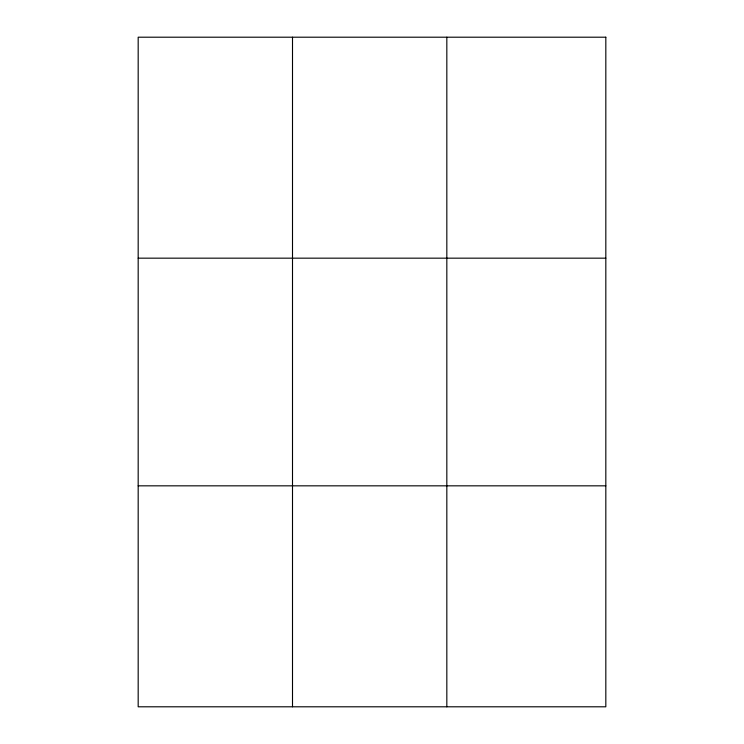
<?xml version="1.0" encoding="UTF-8"?>
<svg xmlns="http://www.w3.org/2000/svg" width="744" height="744" viewBox="0 0 744 744"><rect width="100%" height="100%" fill="white"/><g stroke="black" fill="none" stroke-linecap="round" stroke-linejoin="round"><path stroke-width="1.12" d="M292.504 706.8L292.504 37.2M446.828 706.8L446.828 37.2M138.179 258.168L605.821 258.168M138.179 485.832L605.821 485.832M605.821 37.2L605.821 706.8L138.179 706.8L138.179 37.2L605.821 37.2"/></g></svg>
